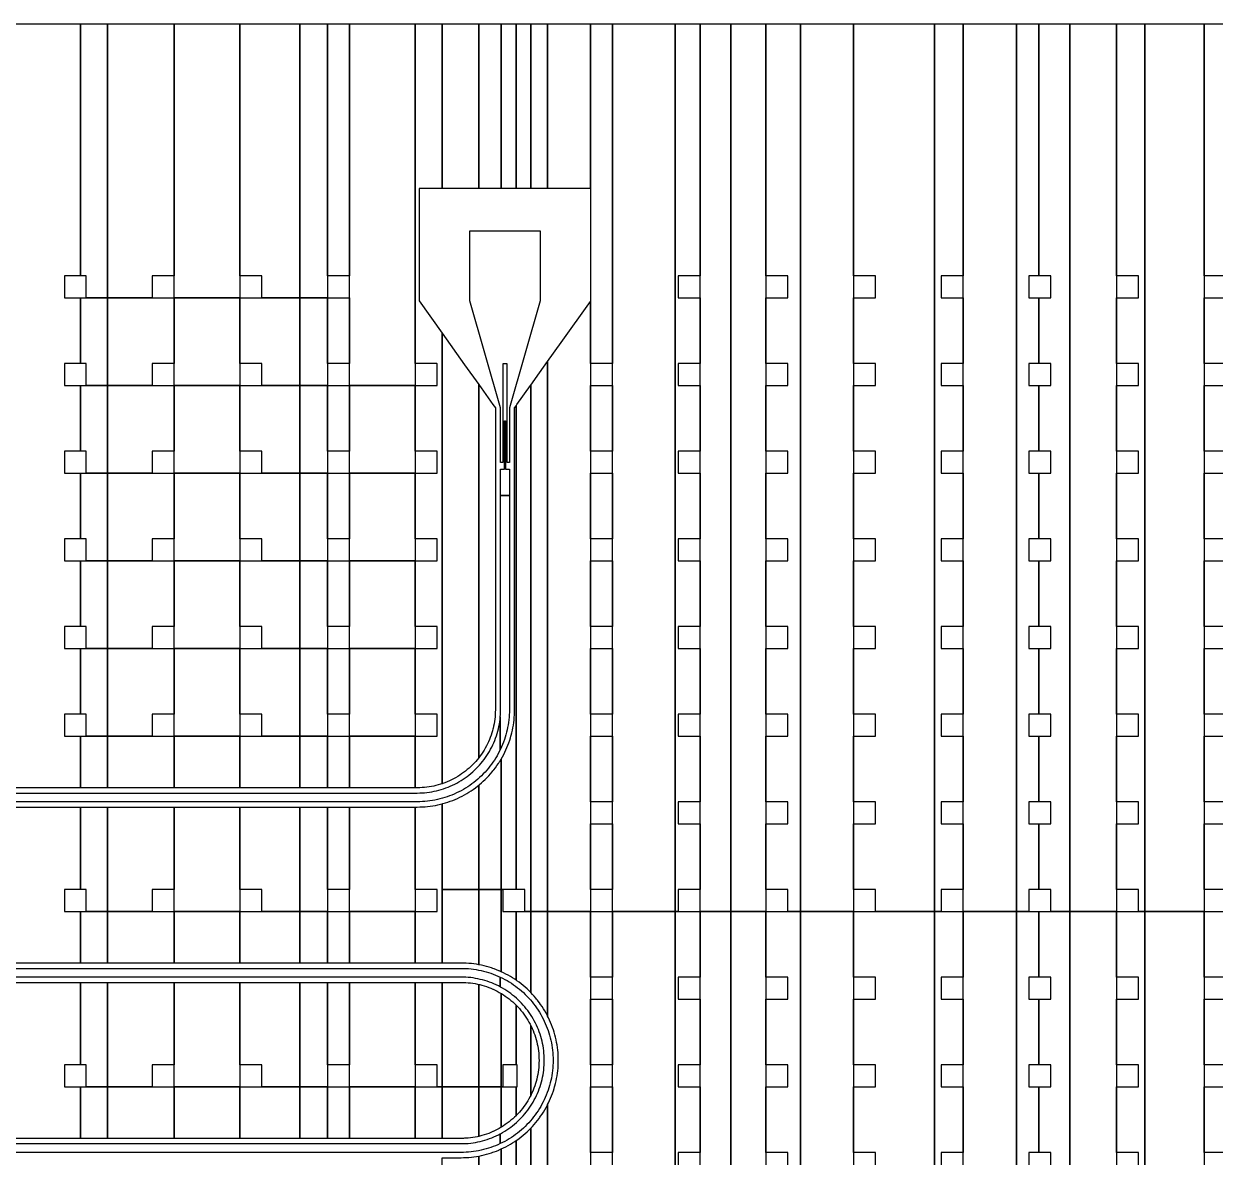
# Model space of a CAD drawing. Extents: x -4500 to 4500, y -3250 to 3250.
# Drawn here: x 441 to 1800, y 1957 to 3250 of the extents above; entities that cross this region are included whole.
import ezdxf

# ---------------------------------------------------------------- set-up
doc = ezdxf.new("R2010")
doc.units = 0
for name, color, linetype in [('L1D10', 1, 'CONTINUOUS'), ('L1D100', 4, 'CONTINUOUS'), ('L1D11', 2, 'CONTINUOUS')]:
    doc.layers.add(name, color=color, linetype=linetype)

# ---------------------------------------------------------------- blocks, each defined once
blk = doc.blocks.new('TOP_main_1_Cheese_100')
at = {"layer": 'L1D100'}
for points in [[(412.5, 3250), (506.006, 3250), (506.006, 2962.5), (487.5, 2962.5), (487.5, 2937.5), (506.006, 2937.5), (506.006, 2862.5), (487.5, 2862.5), (487.5, 2837.5), (506.006, 2837.5), (506.006, 2762.5), (487.5, 2762.5), (487.5, 2737.5), (506.006, 2737.5), (506.006, 2662.5), (487.5, 2662.5), (487.5, 2637.5), (506.006, 2637.5), (506.006, 2562.5), (487.5, 2562.5), (487.5, 2537.5), (506.006, 2537.5), (506.006, 2462.5), (487.5, 2462.5), (487.5, 2437.5), (506.006, 2437.5), (506.006, 2378.6), (412.5, 2378.6)], [(1812.5, 1962.5), (1787.5, 1962.5), (1787.5, 2037.5), (1812.5, 2037.5)], [(1812.5, 2062.5), (1787.5, 2062.5), (1787.5, 2137.5), (1812.5, 2137.5)], [(1812.5, 2162.5), (1787.5, 2162.5), (1787.5, 2237.5), (1812.5, 2237.5)], [(1812.5, 2262.5), (1787.5, 2262.5), (1787.5, 2337.5), (1812.5, 2337.5)], [(1812.5, 2362.5), (1787.5, 2362.5), (1787.5, 2437.5), (1812.5, 2437.5)], [(1812.5, 2462.5), (1787.5, 2462.5), (1787.5, 2537.5), (1812.5, 2537.5)], [(1812.5, 2562.5), (1787.5, 2562.5), (1787.5, 2637.5), (1812.5, 2637.5)], [(1812.5, 2662.5), (1787.5, 2662.5), (1787.5, 2737.5), (1812.5, 2737.5)], [(1812.5, 2762.5), (1787.5, 2762.5), (1787.5, 2837.5), (1812.5, 2837.5)], [(1812.5, 2862.5), (1787.5, 2862.5), (1787.5, 2937.5), (1812.5, 2937.5)], [(1812.5, 2962.5), (1787.5, 2962.5), (1787.5, 3250), (1862.664, 3250)], [(1038.659, 1837.5), (1038.659, 2017.09), (1039.646, 2019.053), (1040.903, 2021.728), (1042.088, 2024.434), (1043.2, 2027.172), (1044.24, 2029.938), (1045.205, 2032.731), (1046.096, 2035.548), (1046.656, 2037.5), (1046.911, 2038.388), (1047.65, 2041.249), (1048.313, 2044.129), (1048.9, 2047.025), (1049.408, 2049.936), (1049.839, 2052.859), (1050.193, 2055.792), (1050.468, 2058.735), (1050.664, 2061.683), (1050.782, 2064.635), (1050.821, 2067.59), (1050.821, 2067.61), (1050.782, 2070.565), (1050.664, 2073.517), (1050.468, 2076.465), (1050.193, 2079.408), (1049.839, 2082.341), (1049.408, 2085.264), (1048.9, 2088.175), (1048.313, 2091.071), (1047.65, 2093.951), (1046.911, 2096.812), (1046.096, 2099.652), (1045.205, 2102.469), (1044.24, 2105.262), (1043.2, 2108.028), (1042.088, 2110.766), (1040.903, 2113.472), (1039.646, 2116.147), (1038.659, 2118.11), (1038.659, 2237.5), (1087.5, 2237.5), (1087.5, 1837.5)]]:
    blk.add_lwpolyline(points, dxfattribs=at)
for points in [[(512.5, 2937.5), (512.5, 2962.5), (506.006, 2962.5), (506.006, 3250), (536.508, 3250), (536.508, 2937.5)], [(536.508, 2937.5), (536.508, 3250), (612.5, 3250), (612.5, 2962.5), (587.5, 2962.5), (587.5, 2937.5)], [(612.5, 2937.5), (612.5, 3250), (687.5, 3250), (687.5, 2937.5)], [(712.5, 2937.5), (712.5, 2962.5), (687.5, 2962.5), (687.5, 3250), (756, 3250), (756, 2937.5)], [(756, 2937.5), (756, 3250), (787.5, 3250), (787.5, 2937.5)], [(787.5, 2962.5), (787.5, 3250), (812.5, 3250), (812.5, 2962.5)], [(812.5, 2837.5), (812.5, 3250), (887.5, 3250), (887.5, 2837.5)], [(887.5, 2378.6), (887.5, 2437.5), (912.5, 2437.5), (912.5, 2462.5), (887.5, 2462.5), (887.5, 2537.5), (912.5, 2537.5), (912.5, 2562.5), (887.5, 2562.5), (887.5, 2637.5), (912.5, 2637.5), (912.5, 2662.5), (887.5, 2662.5), (887.5, 2737.5), (912.5, 2737.5), (912.5, 2762.5), (887.5, 2762.5), (887.5, 2837.5), (912.5, 2837.5), (912.5, 2862.194), (912.282, 2862.5), (887.5, 2862.5), (887.5, 3250), (918.247, 3250), (918.247, 3062), (892, 3062), (892, 2934), (918.247, 2897.193), (918.247, 2383.208), (916.485, 2382.629), (913.907, 2381.869), (911.307, 2381.186), (908.687, 2380.582), (906.051, 2380.058), (903.4, 2379.613), (900.737, 2379.249), (898.063, 2378.965), (895.383, 2378.762), (892.698, 2378.641), (890.01, 2378.6)], [(918.247, 3062), (918.247, 3250), (960.061, 3250), (960.061, 3062)], [(960.061, 3062), (960.061, 3250), (985.694, 3250), (985.694, 3062)], [(985.694, 3062), (985.694, 3250), (1002.572, 3250), (1002.572, 3062)], [(1002.572, 3062), (1002.572, 3250), (1019.351, 3250), (1019.351, 3062)], [(1019.351, 3062), (1019.351, 3250), (1038.659, 3250), (1038.659, 3062)], [(1038.659, 3062), (1038.659, 3250), (1087.5, 3250), (1087.5, 3062)], [(1087.5, 2862.5), (1087.5, 2933.299), (1088, 2934), (1088, 3062), (1087.5, 3062), (1087.5, 3250), (1112.5, 3250), (1112.5, 2862.5)], [(1112.5, 2237.5), (1112.5, 3250), (1183.994, 3250), (1183.994, 2237.5)], [(1183.994, 2237.5), (1183.994, 3250), (1212.5, 3250), (1212.5, 2962.5), (1187.5, 2962.5), (1187.5, 2937.5), (1212.5, 2937.5), (1212.5, 2862.5), (1187.5, 2862.5), (1187.5, 2837.5), (1212.5, 2837.5), (1212.5, 2762.5), (1187.5, 2762.5), (1187.5, 2737.5), (1212.5, 2737.5), (1212.5, 2662.5), (1187.5, 2662.5), (1187.5, 2637.5), (1212.5, 2637.5), (1212.5, 2562.5), (1187.5, 2562.5), (1187.5, 2537.5), (1212.5, 2537.5), (1212.5, 2462.5), (1187.5, 2462.5), (1187.5, 2437.5), (1212.5, 2437.5), (1212.5, 2362.5), (1187.5, 2362.5), (1187.5, 2337.5), (1212.5, 2337.5), (1212.5, 2262.5), (1187.5, 2262.5), (1187.5, 2237.5)], [(1212.5, 2237.5), (1212.5, 3250), (1247.698, 3250), (1247.698, 2237.5)], [(1247.698, 2237.5), (1247.698, 3250), (1287.5, 3250), (1287.5, 2237.5)], [(1312.5, 2237.5), (1312.5, 2262.5), (1287.5, 2262.5), (1287.5, 2337.5), (1312.5, 2337.5), (1312.5, 2362.5), (1287.5, 2362.5), (1287.5, 2437.5), (1312.5, 2437.5), (1312.5, 2462.5), (1287.5, 2462.5), (1287.5, 2537.5), (1312.5, 2537.5), (1312.5, 2562.5), (1287.5, 2562.5), (1287.5, 2637.5), (1312.5, 2637.5), (1312.5, 2662.5), (1287.5, 2662.5), (1287.5, 2737.5), (1312.5, 2737.5), (1312.5, 2762.5), (1287.5, 2762.5), (1287.5, 2837.5), (1312.5, 2837.5), (1312.5, 2862.5), (1287.5, 2862.5), (1287.5, 2937.5), (1312.5, 2937.5), (1312.5, 2962.5), (1287.5, 2962.5), (1287.5, 3250), (1327.226, 3250), (1327.226, 2237.5)], [(1327.226, 2237.5), (1327.226, 3250), (1387.5, 3250), (1387.5, 2237.5)], [(1412.5, 2237.5), (1412.5, 2262.5), (1387.5, 2262.5), (1387.5, 2337.5), (1412.5, 2337.5), (1412.5, 2362.5), (1387.5, 2362.5), (1387.5, 2437.5), (1412.5, 2437.5), (1412.5, 2462.5), (1387.5, 2462.5), (1387.5, 2537.5), (1412.5, 2537.5), (1412.5, 2562.5), (1387.5, 2562.5), (1387.5, 2637.5), (1412.5, 2637.5), (1412.5, 2662.5), (1387.5, 2662.5), (1387.5, 2737.5), (1412.5, 2737.5), (1412.5, 2762.5), (1387.5, 2762.5), (1387.5, 2837.5), (1412.5, 2837.5), (1412.5, 2862.5), (1387.5, 2862.5), (1387.5, 2937.5), (1412.5, 2937.5), (1412.5, 2962.5), (1387.5, 2962.5), (1387.5, 3250), (1479.869, 3250), (1479.869, 2237.5)], [(1479.869, 2237.5), (1479.869, 3250), (1512.5, 3250), (1512.5, 2962.5), (1487.5, 2962.5), (1487.5, 2937.5), (1512.5, 2937.5), (1512.5, 2862.5), (1487.5, 2862.5), (1487.5, 2837.5), (1512.5, 2837.5), (1512.5, 2762.5), (1487.5, 2762.5), (1487.5, 2737.5), (1512.5, 2737.5), (1512.5, 2662.5), (1487.5, 2662.5), (1487.5, 2637.5), (1512.5, 2637.5), (1512.5, 2562.5), (1487.5, 2562.5), (1487.5, 2537.5), (1512.5, 2537.5), (1512.5, 2462.5), (1487.5, 2462.5), (1487.5, 2437.5), (1512.5, 2437.5), (1512.5, 2362.5), (1487.5, 2362.5), (1487.5, 2337.5), (1512.5, 2337.5), (1512.5, 2262.5), (1487.5, 2262.5), (1487.5, 2237.5)], [(1512.5, 2237.5), (1512.5, 3250), (1573.313, 3250), (1573.313, 2237.5)], [(1573.313, 2237.5), (1573.313, 3250), (1598.952, 3250), (1598.952, 2962.5), (1587.5, 2962.5), (1587.5, 2937.5), (1598.952, 2937.5), (1598.952, 2862.5), (1587.5, 2862.5), (1587.5, 2837.5), (1598.952, 2837.5), (1598.952, 2762.5), (1587.5, 2762.5), (1587.5, 2737.5), (1598.952, 2737.5), (1598.952, 2662.5), (1587.5, 2662.5), (1587.5, 2637.5), (1598.952, 2637.5), (1598.952, 2562.5), (1587.5, 2562.5), (1587.5, 2537.5), (1598.952, 2537.5), (1598.952, 2462.5), (1587.5, 2462.5), (1587.5, 2437.5), (1598.952, 2437.5), (1598.952, 2362.5), (1587.5, 2362.5), (1587.5, 2337.5), (1598.952, 2337.5), (1598.952, 2262.5), (1587.5, 2262.5), (1587.5, 2237.5)], [(1612.5, 2237.5), (1612.5, 2262.5), (1598.952, 2262.5), (1598.952, 2337.5), (1612.5, 2337.5), (1612.5, 2362.5), (1598.952, 2362.5), (1598.952, 2437.5), (1612.5, 2437.5), (1612.5, 2462.5), (1598.952, 2462.5), (1598.952, 2537.5), (1612.5, 2537.5), (1612.5, 2562.5), (1598.952, 2562.5), (1598.952, 2637.5), (1612.5, 2637.5), (1612.5, 2662.5), (1598.952, 2662.5), (1598.952, 2737.5), (1612.5, 2737.5), (1612.5, 2762.5), (1598.952, 2762.5), (1598.952, 2837.5), (1612.5, 2837.5), (1612.5, 2862.5), (1598.952, 2862.5), (1598.952, 2937.5), (1612.5, 2937.5), (1612.5, 2962.5), (1598.952, 2962.5), (1598.952, 3250), (1634.263, 3250), (1634.263, 2237.5)], [(1634.263, 2237.5), (1634.263, 3250), (1687.5, 3250), (1687.5, 2237.5)], [(1712.5, 2237.5), (1712.5, 2262.5), (1687.5, 2262.5), (1687.5, 2337.5), (1712.5, 2337.5), (1712.5, 2362.5), (1687.5, 2362.5), (1687.5, 2437.5), (1712.5, 2437.5), (1712.5, 2462.5), (1687.5, 2462.5), (1687.5, 2537.5), (1712.5, 2537.5), (1712.5, 2562.5), (1687.5, 2562.5), (1687.5, 2637.5), (1712.5, 2637.5), (1712.5, 2662.5), (1687.5, 2662.5), (1687.5, 2737.5), (1712.5, 2737.5), (1712.5, 2762.5), (1687.5, 2762.5), (1687.5, 2837.5), (1712.5, 2837.5), (1712.5, 2862.5), (1687.5, 2862.5), (1687.5, 2937.5), (1712.5, 2937.5), (1712.5, 2962.5), (1687.5, 2962.5), (1687.5, 3250), (1719.741, 3250), (1719.741, 2237.5)], [(1719.741, 2237.5), (1719.741, 3250), (1787.5, 3250), (1787.5, 2237.5)], [(512.5, 2837.5), (512.5, 2862.5), (506.006, 2862.5), (506.006, 2937.5), (536.508, 2937.5), (536.508, 2837.5)], [(536.508, 2837.5), (536.508, 2937.5), (612.5, 2937.5), (612.5, 2862.5), (587.5, 2862.5), (587.5, 2837.5)], [(612.5, 2837.5), (612.5, 2937.5), (687.5, 2937.5), (687.5, 2837.5)], [(712.5, 2837.5), (712.5, 2862.5), (687.5, 2862.5), (687.5, 2937.5), (756, 2937.5), (756, 2837.5)], [(756, 2837.5), (756, 2937.5), (787.5, 2937.5), (787.5, 2837.5)], [(787.5, 2862.5), (787.5, 2937.5), (812.5, 2937.5), (812.5, 2862.5)], [(1038.659, 2237.5), (1038.659, 2864.809), (1054.24, 2886.658), (1087.5, 2933.299), (1087.5, 2237.5)], [(918.247, 2383.208), (918.247, 2897.193), (943.919, 2861.195), (960.061, 2838.557), (960.061, 2412.708), (958.372, 2410.617), (956.62, 2408.579), (954.807, 2406.594), (952.935, 2404.665), (951.006, 2402.793), (949.021, 2400.98), (946.983, 2399.228), (944.892, 2397.539), (943.919, 2396.8), (942.751, 2395.913), (940.562, 2394.353), (938.327, 2392.859), (936.048, 2391.434), (933.727, 2390.078), (931.366, 2388.793), (928.967, 2387.58), (926.533, 2386.44), (924.065, 2385.374), (921.566, 2384.383), (919.039, 2383.468)], [(1019.351, 2237.5), (1019.351, 2837.734), (1029.351, 2851.757), (1038.659, 2864.809), (1038.659, 2237.5)], [(512.5, 2737.5), (512.5, 2762.5), (506.006, 2762.5), (506.006, 2837.5), (536.508, 2837.5), (536.508, 2737.5)], [(536.508, 2737.5), (536.508, 2837.5), (612.5, 2837.5), (612.5, 2762.5), (587.5, 2762.5), (587.5, 2737.5)], [(612.5, 2737.5), (612.5, 2837.5), (687.5, 2837.5), (687.5, 2737.5)], [(712.5, 2737.5), (712.5, 2762.5), (687.5, 2762.5), (687.5, 2837.5), (756, 2837.5), (756, 2737.5)], [(756, 2737.5), (756, 2837.5), (787.5, 2837.5), (787.5, 2737.5)], [(787.5, 2762.5), (787.5, 2837.5), (812.5, 2837.5), (812.5, 2762.5)], [(812.5, 2737.5), (812.5, 2837.5), (887.5, 2837.5), (887.5, 2737.5)], [(960.061, 2412.708), (960.061, 2838.557), (976.306, 2815.777), (979, 2812), (979, 2467.59), (978.959, 2464.902), (978.838, 2462.217), (978.635, 2459.537), (978.351, 2456.863), (977.987, 2454.2), (977.542, 2451.549), (977.018, 2448.913), (976.414, 2446.293), (976.306, 2445.882), (975.731, 2443.693), (974.971, 2441.115), (974.132, 2438.561), (973.217, 2436.034), (972.226, 2433.535), (971.16, 2431.067), (970.02, 2428.633), (968.807, 2426.234), (967.522, 2423.873), (966.166, 2421.552), (964.741, 2419.273), (963.247, 2417.038), (961.687, 2414.849)], [(1012.5, 2237.5), (1012.5, 2262.5), (1002.572, 2262.5), (1002.572, 2814.205), (1003.627, 2815.684), (1019.184, 2837.5), (1019.351, 2837.734), (1019.351, 2237.5)], [(1087.5, 2762.5), (1087.5, 2837.5), (1112.5, 2837.5), (1112.5, 2762.5)], [(985.694, 2262.5), (985.694, 2411.349), (987.1, 2413.81), (988.497, 2416.413), (989.825, 2419.053), (991.081, 2421.728), (992.266, 2424.434), (993.379, 2427.172), (994.418, 2429.938), (995.384, 2432.731), (996.274, 2435.548), (996.835, 2437.5), (997.09, 2438.388), (997.829, 2441.249), (998.492, 2444.129), (999.078, 2447.025), (999.587, 2449.936), (1000.018, 2452.859), (1000.371, 2455.792), (1000.646, 2458.735), (1000.843, 2461.683), (1000.961, 2464.635), (1001, 2467.59), (1001, 2812), (1002.572, 2814.205), (1002.572, 2262.5)], [(512.5, 2637.5), (512.5, 2662.5), (506.006, 2662.5), (506.006, 2737.5), (536.508, 2737.5), (536.508, 2637.5)], [(536.508, 2637.5), (536.508, 2737.5), (612.5, 2737.5), (612.5, 2662.5), (587.5, 2662.5), (587.5, 2637.5)], [(612.5, 2637.5), (612.5, 2737.5), (687.5, 2737.5), (687.5, 2637.5)], [(712.5, 2637.5), (712.5, 2662.5), (687.5, 2662.5), (687.5, 2737.5), (756, 2737.5), (756, 2637.5)], [(756, 2637.5), (756, 2737.5), (787.5, 2737.5), (787.5, 2637.5)], [(787.5, 2662.5), (787.5, 2737.5), (812.5, 2737.5), (812.5, 2662.5)], [(812.5, 2637.5), (812.5, 2737.5), (887.5, 2737.5), (887.5, 2637.5)], [(1087.5, 2662.5), (1087.5, 2737.5), (1112.5, 2737.5), (1112.5, 2662.5)], [(512.5, 2537.5), (512.5, 2562.5), (506.006, 2562.5), (506.006, 2637.5), (536.508, 2637.5), (536.508, 2537.5)], [(536.508, 2537.5), (536.508, 2637.5), (612.5, 2637.5), (612.5, 2562.5), (587.5, 2562.5), (587.5, 2537.5)], [(612.5, 2537.5), (612.5, 2637.5), (687.5, 2637.5), (687.5, 2537.5)], [(712.5, 2537.5), (712.5, 2562.5), (687.5, 2562.5), (687.5, 2637.5), (756, 2637.5), (756, 2537.5)], [(756, 2537.5), (756, 2637.5), (787.5, 2637.5), (787.5, 2537.5)], [(787.5, 2562.5), (787.5, 2637.5), (812.5, 2637.5), (812.5, 2562.5)], [(812.5, 2537.5), (812.5, 2637.5), (887.5, 2637.5), (887.5, 2537.5)], [(1087.5, 2562.5), (1087.5, 2637.5), (1112.5, 2637.5), (1112.5, 2562.5)], [(512.5, 2437.5), (512.5, 2462.5), (506.006, 2462.5), (506.006, 2537.5), (536.508, 2537.5), (536.508, 2437.5)], [(536.508, 2437.5), (536.508, 2537.5), (612.5, 2537.5), (612.5, 2462.5), (587.5, 2462.5), (587.5, 2437.5)], [(612.5, 2437.5), (612.5, 2537.5), (687.5, 2537.5), (687.5, 2437.5)], [(712.5, 2437.5), (712.5, 2462.5), (687.5, 2462.5), (687.5, 2537.5), (756, 2537.5), (756, 2437.5)], [(756, 2437.5), (756, 2537.5), (787.5, 2537.5), (787.5, 2437.5)], [(787.5, 2462.5), (787.5, 2537.5), (812.5, 2537.5), (812.5, 2462.5)], [(812.5, 2437.5), (812.5, 2537.5), (887.5, 2537.5), (887.5, 2437.5)], [(1087.5, 2462.5), (1087.5, 2537.5), (1112.5, 2537.5), (1112.5, 2462.5)], [(506.006, 2378.6), (506.006, 2437.5), (536.508, 2437.5), (536.508, 2378.6)], [(536.508, 2378.6), (536.508, 2437.5), (612.5, 2437.5), (612.5, 2378.6)], [(612.5, 2378.6), (612.5, 2437.5), (687.5, 2437.5), (687.5, 2378.6)], [(687.5, 2378.6), (687.5, 2437.5), (756, 2437.5), (756, 2378.6)], [(756, 2378.6), (756, 2437.5), (787.5, 2437.5), (787.5, 2378.6)], [(787.5, 2378.6), (787.5, 2437.5), (812.5, 2437.5), (812.5, 2378.6)], [(812.5, 2378.6), (812.5, 2437.5), (887.5, 2437.5), (887.5, 2378.6)], [(1087.5, 2362.5), (1087.5, 2437.5), (1112.5, 2437.5), (1112.5, 2362.5)], [(960.061, 2262.5), (960.061, 2381.511), (960.849, 2382.146), (963.098, 2384.062), (965.296, 2386.037), (967.44, 2388.07), (969.53, 2390.16), (971.563, 2392.304), (973.538, 2394.502), (975.454, 2396.751), (976.306, 2397.808), (977.309, 2399.051), (979.103, 2401.399), (980.833, 2403.794), (982.5, 2406.235), (983.548, 2407.862), (984.1, 2408.719), (985.634, 2411.244), (985.694, 2411.349), (985.694, 2262.5)], [(918.247, 2262.5), (918.247, 2360.261), (919.212, 2360.51), (922.052, 2361.326), (924.869, 2362.216), (927.662, 2363.182), (930.428, 2364.221), (933.166, 2365.334), (935.872, 2366.519), (938.547, 2367.775), (941.187, 2369.103), (943.79, 2370.5), (943.919, 2370.573), (946.356, 2371.966), (948.881, 2373.5), (951.365, 2375.1), (953.806, 2376.767), (956.201, 2378.497), (958.549, 2380.291), (960.061, 2381.511), (960.061, 2262.5)], [(412.5, 2178.6), (412.5, 2356.6), (506.006, 2356.6), (506.006, 2262.5), (487.5, 2262.5), (487.5, 2237.5), (506.006, 2237.5), (506.006, 2178.6)], [(512.5, 2237.5), (512.5, 2262.5), (506.006, 2262.5), (506.006, 2356.6), (536.508, 2356.6), (536.508, 2237.5)], [(536.508, 2237.5), (536.508, 2356.6), (612.5, 2356.6), (612.5, 2262.5), (587.5, 2262.5), (587.5, 2237.5)], [(612.5, 2237.5), (612.5, 2356.6), (687.5, 2356.6), (687.5, 2237.5)], [(712.5, 2237.5), (712.5, 2262.5), (687.5, 2262.5), (687.5, 2356.6), (756, 2356.6), (756, 2237.5)], [(756, 2237.5), (756, 2356.6), (787.5, 2356.6), (787.5, 2237.5)], [(787.5, 2262.5), (787.5, 2356.6), (812.5, 2356.6), (812.5, 2262.5)], [(812.5, 2237.5), (812.5, 2356.6), (887.5, 2356.6), (887.5, 2237.5)], [(887.5, 2178.6), (887.5, 2237.5), (912.5, 2237.5), (912.5, 2262.5), (887.5, 2262.5), (887.5, 2356.6), (890.01, 2356.6), (892.965, 2356.639), (895.917, 2356.757), (898.865, 2356.954), (901.808, 2357.229), (904.741, 2357.582), (907.664, 2358.013), (910.575, 2358.522), (913.471, 2359.108), (916.351, 2359.771), (918.247, 2360.261), (918.247, 2178.6)], [(1087.5, 2262.5), (1087.5, 2337.5), (1112.5, 2337.5), (1112.5, 2262.5)], [(960.061, 2176.737), (957.486, 2177.187), (954.563, 2177.618), (951.629, 2177.971), (948.687, 2178.246), (945.739, 2178.443), (943.919, 2178.515), (942.786, 2178.561), (939.831, 2178.6), (918.247, 2178.6), (918.247, 2262.5), (960.061, 2262.5)], [(985.694, 2168.681), (983.548, 2169.621), (982.987, 2169.866), (980.25, 2170.979), (977.484, 2172.018), (976.306, 2172.425), (974.691, 2172.984), (971.873, 2173.874), (969.033, 2174.69), (966.172, 2175.429), (963.293, 2176.092), (960.397, 2176.678), (960.061, 2176.737), (960.061, 2262.5), (985.694, 2262.5)], [(1002.572, 2159.153), (1001.187, 2160.1), (998.703, 2161.7), (996.177, 2163.234), (993.612, 2164.7), (991.008, 2166.097), (988.368, 2167.425), (985.694, 2168.681), (985.694, 2262.5), (987.5, 2262.5), (987.5, 2237.5), (1002.572, 2237.5)], [(506.006, 2178.6), (506.006, 2237.5), (536.508, 2237.5), (536.508, 2178.6)], [(536.508, 2178.6), (536.508, 2237.5), (612.5, 2237.5), (612.5, 2178.6)], [(612.5, 2178.6), (612.5, 2237.5), (687.5, 2237.5), (687.5, 2178.6)], [(687.5, 2178.6), (687.5, 2237.5), (756, 2237.5), (756, 2178.6)], [(756, 2178.6), (756, 2237.5), (787.5, 2237.5), (787.5, 2178.6)], [(787.5, 2178.6), (787.5, 2237.5), (812.5, 2237.5), (812.5, 2178.6)], [(812.5, 2178.6), (812.5, 2237.5), (887.5, 2237.5), (887.5, 2178.6)], [(1019.351, 2145.04), (1017.262, 2147.13), (1015.117, 2149.163), (1012.92, 2151.138), (1010.67, 2153.054), (1008.37, 2154.909), (1006.022, 2156.703), (1003.627, 2158.433), (1002.572, 2159.153), (1002.572, 2237.5), (1019.351, 2237.5)], [(1038.659, 2118.11), (1038.319, 2118.787), (1036.921, 2121.39), (1035.455, 2123.956), (1033.921, 2126.481), (1032.321, 2128.965), (1030.655, 2131.406), (1029.351, 2133.21), (1028.924, 2133.801), (1027.131, 2136.149), (1026.041, 2137.5), (1025.275, 2138.449), (1023.359, 2140.698), (1021.384, 2142.896), (1019.351, 2145.04), (1019.351, 2237.5), (1038.659, 2237.5)], [(1087.5, 2162.5), (1087.5, 2237.5), (1112.5, 2237.5), (1112.5, 2162.5)], [(1112.5, 1837.5), (1112.5, 2237.5), (1183.994, 2237.5), (1183.994, 1837.5)], [(1183.994, 1837.5), (1183.994, 2237.5), (1212.5, 2237.5), (1212.5, 2162.5), (1187.5, 2162.5), (1187.5, 2137.5), (1212.5, 2137.5), (1212.5, 2062.5), (1187.5, 2062.5), (1187.5, 2037.5), (1212.5, 2037.5), (1212.5, 1962.5), (1187.5, 1962.5), (1187.5, 1937.5), (1212.5, 1937.5), (1212.5, 1862.5), (1187.5, 1862.5), (1187.5, 1837.5)], [(1212.5, 1837.5), (1212.5, 2237.5), (1247.698, 2237.5), (1247.698, 1837.5)], [(1247.698, 1837.5), (1247.698, 2237.5), (1287.5, 2237.5), (1287.5, 1837.5)], [(1312.5, 1837.5), (1312.5, 1862.5), (1287.5, 1862.5), (1287.5, 1937.5), (1312.5, 1937.5), (1312.5, 1962.5), (1287.5, 1962.5), (1287.5, 2037.5), (1312.5, 2037.5), (1312.5, 2062.5), (1287.5, 2062.5), (1287.5, 2137.5), (1312.5, 2137.5), (1312.5, 2162.5), (1287.5, 2162.5), (1287.5, 2237.5), (1327.226, 2237.5), (1327.226, 1837.5)], [(1327.226, 1837.5), (1327.226, 2237.5), (1387.5, 2237.5), (1387.5, 1837.5)], [(1412.5, 1837.5), (1412.5, 1862.5), (1387.5, 1862.5), (1387.5, 1937.5), (1412.5, 1937.5), (1412.5, 1962.5), (1387.5, 1962.5), (1387.5, 2037.5), (1412.5, 2037.5), (1412.5, 2062.5), (1387.5, 2062.5), (1387.5, 2137.5), (1412.5, 2137.5), (1412.5, 2162.5), (1387.5, 2162.5), (1387.5, 2237.5), (1479.869, 2237.5), (1479.869, 1837.5)], [(1479.869, 1837.5), (1479.869, 2237.5), (1512.5, 2237.5), (1512.5, 2162.5), (1487.5, 2162.5), (1487.5, 2137.5), (1512.5, 2137.5), (1512.5, 2062.5), (1487.5, 2062.5), (1487.5, 2037.5), (1512.5, 2037.5), (1512.5, 1962.5), (1487.5, 1962.5), (1487.5, 1937.5), (1512.5, 1937.5), (1512.5, 1862.5), (1487.5, 1862.5), (1487.5, 1837.5)], [(1512.5, 1837.5), (1512.5, 2237.5), (1573.313, 2237.5), (1573.313, 1837.5)], [(1573.313, 1837.5), (1573.313, 2237.5), (1598.952, 2237.5), (1598.952, 2162.5), (1587.5, 2162.5), (1587.5, 2137.5), (1598.952, 2137.5), (1598.952, 2062.5), (1587.5, 2062.5), (1587.5, 2037.5), (1598.952, 2037.5), (1598.952, 1962.5), (1587.5, 1962.5), (1587.5, 1937.5), (1598.952, 1937.5), (1598.952, 1862.5), (1587.5, 1862.5), (1587.5, 1837.5)], [(1612.5, 1837.5), (1612.5, 1862.5), (1598.952, 1862.5), (1598.952, 1937.5), (1612.5, 1937.5), (1612.5, 1962.5), (1598.952, 1962.5), (1598.952, 2037.5), (1612.5, 2037.5), (1612.5, 2062.5), (1598.952, 2062.5), (1598.952, 2137.5), (1612.5, 2137.5), (1612.5, 2162.5), (1598.952, 2162.5), (1598.952, 2237.5), (1634.263, 2237.5), (1634.263, 1837.5)], [(1634.263, 1837.5), (1634.263, 2237.5), (1687.5, 2237.5), (1687.5, 1837.5)], [(1712.5, 1837.5), (1712.5, 1862.5), (1687.5, 1862.5), (1687.5, 1937.5), (1712.5, 1937.5), (1712.5, 1962.5), (1687.5, 1962.5), (1687.5, 2037.5), (1712.5, 2037.5), (1712.5, 2062.5), (1687.5, 2062.5), (1687.5, 2137.5), (1712.5, 2137.5), (1712.5, 2162.5), (1687.5, 2162.5), (1687.5, 2237.5), (1719.741, 2237.5), (1719.741, 1837.5)], [(1719.741, 1837.5), (1719.741, 2237.5), (1787.5, 2237.5), (1787.5, 1837.5)], [(412.5, 1978.6), (412.5, 2156.6), (506.006, 2156.6), (506.006, 2062.5), (487.5, 2062.5), (487.5, 2037.5), (506.006, 2037.5), (506.006, 1978.6)], [(512.5, 2037.5), (512.5, 2062.5), (506.006, 2062.5), (506.006, 2156.6), (536.508, 2156.6), (536.508, 2037.5)], [(536.508, 2037.5), (536.508, 2156.6), (612.5, 2156.6), (612.5, 2062.5), (587.5, 2062.5), (587.5, 2037.5)], [(612.5, 2037.5), (612.5, 2156.6), (687.5, 2156.6), (687.5, 2037.5)], [(712.5, 2037.5), (712.5, 2062.5), (687.5, 2062.5), (687.5, 2156.6), (756, 2156.6), (756, 2037.5)], [(756, 2037.5), (756, 2156.6), (787.5, 2156.6), (787.5, 2037.5)], [(787.5, 2062.5), (787.5, 2156.6), (812.5, 2156.6), (812.5, 2062.5)], [(812.5, 2037.5), (812.5, 2156.6), (887.5, 2156.6), (887.5, 2037.5)], [(912.5, 2037.5), (912.5, 2062.5), (887.5, 2062.5), (887.5, 2156.6), (918.247, 2156.6), (918.247, 2037.5)], [(918.247, 2037.5), (918.247, 2156.6), (939.831, 2156.6), (942.519, 2156.559), (943.919, 2156.496), (945.205, 2156.438), (947.885, 2156.235), (950.558, 2155.951), (953.221, 2155.587), (955.872, 2155.142), (958.509, 2154.618), (960.061, 2154.26), (960.061, 2037.5)], [(960.061, 2037.5), (960.061, 2154.26), (961.128, 2154.014), (963.728, 2153.331), (966.306, 2152.571), (968.86, 2151.732), (971.388, 2150.817), (973.886, 2149.826), (976.306, 2148.781), (976.354, 2148.76), (978.788, 2147.62), (981.187, 2146.407), (983.548, 2145.122), (985.694, 2143.868), (985.694, 2037.5)], [(985.694, 2037.5), (985.694, 2143.868), (985.869, 2143.766), (988.148, 2142.341), (990.384, 2140.847), (992.572, 2139.287), (994.713, 2137.661), (996.804, 2135.972), (998.843, 2134.22), (1000.828, 2132.407), (1002.572, 2130.714), (1002.572, 2062.5), (987.5, 2062.5), (987.5, 2037.5)], [(1087.5, 2062.5), (1087.5, 2137.5), (1112.5, 2137.5), (1112.5, 2062.5)], [(1002.572, 2004.486), (1002.572, 2037.5), (1003.821, 2037.5), (1003.821, 2062.5), (1002.572, 2062.5), (1002.572, 2130.714), (1002.757, 2130.535), (1003.627, 2129.639), (1004.629, 2128.606), (1006.441, 2126.621), (1008.193, 2124.583), (1009.883, 2122.492), (1011.509, 2120.351), (1013.069, 2118.162), (1014.562, 2115.927), (1015.987, 2113.648), (1017.343, 2111.327), (1018.628, 2108.966), (1019.351, 2107.536), (1019.351, 2027.664), (1018.628, 2026.234), (1017.343, 2023.873), (1015.987, 2021.552), (1014.562, 2019.273), (1013.069, 2017.038), (1011.509, 2014.849), (1009.883, 2012.708), (1008.193, 2010.617), (1006.441, 2008.579), (1004.629, 2006.594), (1003.627, 2005.561), (1002.757, 2004.665)], [(1019.351, 2027.664), (1019.351, 2107.536), (1019.841, 2106.567), (1020.981, 2104.133), (1022.047, 2101.665), (1023.039, 2099.166), (1023.954, 2096.639), (1024.792, 2094.085), (1025.553, 2091.507), (1026.236, 2088.907), (1026.839, 2086.287), (1027.364, 2083.651), (1027.808, 2081), (1028.173, 2078.337), (1028.456, 2075.663), (1028.659, 2072.983), (1028.781, 2070.298), (1028.821, 2067.61), (1028.821, 2067.59), (1028.781, 2064.902), (1028.659, 2062.217), (1028.456, 2059.537), (1028.173, 2056.863), (1027.808, 2054.2), (1027.364, 2051.549), (1026.839, 2048.913), (1026.236, 2046.293), (1025.553, 2043.693), (1024.792, 2041.115), (1023.954, 2038.561), (1023.039, 2036.034), (1022.047, 2033.535), (1020.981, 2031.067), (1019.841, 2028.633)], [(506.006, 1978.6), (506.006, 2037.5), (536.508, 2037.5), (536.508, 1978.6)], [(536.508, 1978.6), (536.508, 2037.5), (612.5, 2037.5), (612.5, 1978.6)], [(612.5, 1978.6), (612.5, 2037.5), (687.5, 2037.5), (687.5, 1978.6)], [(687.5, 1978.6), (687.5, 2037.5), (756, 2037.5), (756, 1978.6)], [(756, 1978.6), (756, 2037.5), (787.5, 2037.5), (787.5, 1978.6)], [(787.5, 1978.6), (787.5, 2037.5), (812.5, 2037.5), (812.5, 1978.6)], [(812.5, 1978.6), (812.5, 2037.5), (887.5, 2037.5), (887.5, 1978.6)], [(887.5, 1978.6), (887.5, 2037.5), (918.247, 2037.5), (918.247, 1978.6)], [(918.247, 1978.6), (918.247, 2037.5), (960.061, 2037.5), (960.061, 1980.94), (958.509, 1980.582), (955.872, 1980.058), (953.221, 1979.613), (950.558, 1979.249), (947.885, 1978.965), (945.205, 1978.762), (943.919, 1978.704), (942.519, 1978.641), (939.831, 1978.6)], [(960.061, 1980.94), (960.061, 2037.5), (985.694, 2037.5), (985.694, 1991.332), (983.548, 1990.078), (981.187, 1988.793), (978.788, 1987.58), (976.354, 1986.44), (976.306, 1986.419), (973.886, 1985.374), (971.388, 1984.383), (968.86, 1983.468), (966.306, 1982.629), (963.728, 1981.869), (961.128, 1981.186)], [(985.694, 1991.332), (985.694, 2037.5), (1002.572, 2037.5), (1002.572, 2004.486), (1000.828, 2002.793), (998.843, 2000.98), (996.804, 1999.228), (994.713, 1997.539), (992.572, 1995.913), (990.384, 1994.353), (988.148, 1992.859), (985.869, 1991.434)], [(1087.5, 1962.5), (1087.5, 2037.5), (1112.5, 2037.5), (1112.5, 1962.5)], [(1019.351, 1837.5), (1019.351, 1990.16), (1021.384, 1992.304), (1023.359, 1994.502), (1025.275, 1996.751), (1027.131, 1999.051), (1028.924, 2001.399), (1029.351, 2001.99), (1030.655, 2003.794), (1032.321, 2006.235), (1033.921, 2008.719), (1035.455, 2011.244), (1036.921, 2013.81), (1038.319, 2016.413), (1038.659, 2017.09), (1038.659, 1837.5)], [(1012.5, 1837.5), (1012.5, 1862.5), (1002.572, 1862.5), (1002.572, 1976.047), (1003.627, 1976.767), (1006.022, 1978.497), (1008.37, 1980.291), (1010.67, 1982.146), (1012.92, 1984.062), (1015.117, 1986.037), (1017.262, 1988.07), (1019.351, 1990.16), (1019.351, 1837.5)], [(985.694, 1762.5), (985.694, 1966.519), (988.368, 1967.775), (991.008, 1969.103), (993.612, 1970.5), (996.177, 1971.966), (998.703, 1973.5), (1001.187, 1975.1), (1002.572, 1976.047), (1002.572, 1862.5), (987.5, 1862.5), (987.5, 1837.5), (1002.572, 1837.5), (1002.572, 1762.5)], [(918.247, 1762.5), (918.247, 1956.6), (939.831, 1956.6), (942.786, 1956.639), (943.919, 1956.685), (945.739, 1956.757), (948.687, 1956.954), (951.629, 1957.229), (954.563, 1957.582), (957.486, 1958.013), (960.061, 1958.463), (960.061, 1762.5)], [(960.061, 1762.5), (960.061, 1958.463), (960.397, 1958.522), (963.293, 1959.108), (966.172, 1959.771), (969.033, 1960.51), (971.873, 1961.326), (974.691, 1962.216), (976.306, 1962.775), (977.484, 1963.182), (980.25, 1964.221), (982.987, 1965.334), (983.548, 1965.579), (985.694, 1966.519), (985.694, 1762.5)]]:
    blk.add_lwpolyline(points, close=True, dxfattribs=at)
blk = doc.blocks.new('TOP_main_1')
at = {"layer": 'L1D10'}
for points in [[(985, 2749.5), (985, 2812), (950, 2934), (950, 3014), (1030, 3014), (1030, 2934), (995, 2812), (995, 2812), (995, 2749.5), (992.5, 2749.5), (992.5, 2862), (987.5, 2862), (987.5, 2749.5)], [(985, 2712), (985, 2742), (989.5, 2742), (989.5, 2797), (989.5, 2797), (990.5, 2797), (990.5, 2742), (995, 2742), (995, 2712)]]:
    blk.add_lwpolyline(points, close=True, dxfattribs=at)
at = {"layer": 'L1D11'}
for points in [[(984.639, 2422.129), (984.639, 2459.313), (984.839, 2462.067), (984.96, 2464.827), (985, 2467.59), (985, 2712), (995, 2712), (995, 2467.59), (994.96, 2464.697), (994.841, 2461.806), (994.641, 2458.92), (994.363, 2456.04), (994.005, 2453.169), (993.568, 2450.309), (993.053, 2447.462), (992.459, 2444.631), (991.787, 2441.816), (991.039, 2439.022), (990.213, 2436.249), (989.311, 2433.5), (988.334, 2430.777), (987.283, 2428.081), (986.157, 2425.416), (984.958, 2422.783)], [(984.639, 1972.642), (984.639, 1983.836), (984.914, 1983.98), (987.326, 1985.326), (989.699, 1986.742), (992.029, 1988.227), (994.315, 1989.779), (996.556, 1991.396), (998.748, 1993.078), (1000.89, 1994.823), (1002.98, 1996.63), (1005.018, 1998.497), (1007, 2000.422), (1008.925, 2002.404), (1010.791, 2004.441), (1012.598, 2006.532), (1014.343, 2008.674), (1016.025, 2010.866), (1017.643, 2013.106), (1019.194, 2015.392), (1020.679, 2017.722), (1022.095, 2020.095), (1023.442, 2022.508), (1024.718, 2024.959), (1025.922, 2027.445), (1027.053, 2029.966), (1028.11, 2032.519), (1029.093, 2035.102), (1030, 2037.711), (1030.831, 2040.347), (1031.585, 2043.005), (1032.261, 2045.684), (1032.859, 2048.381), (1033.378, 2051.095), (1033.818, 2053.823), (1034.179, 2056.562), (1034.46, 2059.311), (1034.661, 2062.067), (1034.781, 2064.827), (1034.821, 2067.59), (1034.821, 2067.61), (1034.781, 2070.373), (1034.661, 2073.133), (1034.46, 2075.889), (1034.179, 2078.638), (1033.818, 2081.377), (1033.378, 2084.105), (1032.859, 2086.819), (1032.261, 2089.516), (1031.585, 2092.195), (1030.831, 2094.853), (1030, 2097.489), (1029.093, 2100.098), (1028.11, 2102.681), (1027.053, 2105.234), (1025.922, 2107.755), (1024.718, 2110.241), (1023.442, 2112.692), (1022.095, 2115.105), (1020.679, 2117.478), (1019.194, 2119.808), (1017.643, 2122.094), (1016.025, 2124.334), (1014.343, 2126.526), (1012.598, 2128.668), (1010.791, 2130.759), (1008.925, 2132.796), (1007, 2134.778), (1005.018, 2136.703), (1002.98, 2138.57), (1000.89, 2140.377), (998.748, 2142.122), (996.556, 2143.804), (994.315, 2145.421), (992.029, 2146.973), (989.699, 2148.458), (987.326, 2149.874), (984.914, 2151.22), (984.639, 2151.364), (984.639, 2162.558), (987.238, 2161.288), (989.801, 2159.946), (992.326, 2158.534), (994.812, 2157.053), (997.256, 2155.504), (999.656, 2153.888), (1002.01, 2152.207), (1004.318, 2150.462), (1006.576, 2148.654), (1008.784, 2146.784), (1010.939, 2144.854), (1013.041, 2142.865), (1015.086, 2140.819), (1017.075, 2138.718), (1019.005, 2136.562), (1020.875, 2134.355), (1022.683, 2132.096), (1024.429, 2129.789), (1026.11, 2127.434), (1027.726, 2125.034), (1029.274, 2122.59), (1030.755, 2120.105), (1032.167, 2117.58), (1033.509, 2115.016), (1034.78, 2112.417), (1035.978, 2109.784), (1037.104, 2107.119), (1038.156, 2104.423), (1039.133, 2101.7), (1040.034, 2098.951), (1040.86, 2096.178), (1041.609, 2093.384), (1042.28, 2090.569), (1042.874, 2087.738), (1043.39, 2084.891), (1043.826, 2082.031), (1044.184, 2079.16), (1044.463, 2076.28), (1044.662, 2073.394), (1044.782, 2070.503), (1044.821, 2067.61), (1044.821, 2067.59), (1044.782, 2064.697), (1044.662, 2061.806), (1044.463, 2058.92), (1044.184, 2056.04), (1043.826, 2053.169), (1043.39, 2050.309), (1042.874, 2047.462), (1042.28, 2044.631), (1041.609, 2041.816), (1040.86, 2039.022), (1040.034, 2036.249), (1039.133, 2033.5), (1038.156, 2030.777), (1037.104, 2028.081), (1035.978, 2025.416), (1034.78, 2022.783), (1033.509, 2020.184), (1032.167, 2017.62), (1030.755, 2015.095), (1029.274, 2012.61), (1027.726, 2010.166), (1026.11, 2007.766), (1024.429, 2005.411), (1022.683, 2003.104), (1020.875, 2000.845), (1019.005, 1998.638), (1017.075, 1996.482), (1015.086, 1994.381), (1013.041, 1992.335), (1010.939, 1990.346), (1008.784, 1988.416), (1006.576, 1986.546), (1004.318, 1984.738), (1002.01, 1982.993), (999.656, 1981.312), (997.256, 1979.696), (994.812, 1978.147), (992.326, 1976.666), (989.801, 1975.254), (987.238, 1973.912)]]:
    blk.add_lwpolyline(points, close=True, dxfattribs=at)
for points in [[(189.839, 2372.6), (890.01, 2372.6), (892.773, 2372.64), (895.533, 2372.761), (898.289, 2372.961), (901.038, 2373.242), (903.777, 2373.603), (906.505, 2374.043), (909.219, 2374.562), (911.916, 2375.16), (914.595, 2375.837), (917.253, 2376.591), (919.889, 2377.421), (922.498, 2378.329), (925.081, 2379.311), (927.634, 2380.369), (930.155, 2381.5), (932.641, 2382.704), (935.092, 2383.98), (937.505, 2385.326), (939.878, 2386.742), (942.208, 2388.227), (944.494, 2389.779), (946.734, 2391.396), (948.926, 2393.078), (951.068, 2394.823), (953.159, 2396.63), (955.196, 2398.497), (957.178, 2400.422), (959.103, 2402.404), (960.97, 2404.441), (962.777, 2406.532), (964.522, 2408.674), (966.204, 2410.866), (967.821, 2413.106), (969.373, 2415.392), (970.858, 2417.722), (972.274, 2420.095), (973.62, 2422.508), (974.896, 2424.959), (976.1, 2427.445), (977.231, 2429.966), (978.289, 2432.519), (979.271, 2435.102), (980.179, 2437.711), (981.009, 2440.347), (981.763, 2443.005), (982.44, 2445.684), (983.038, 2448.381), (983.557, 2451.095), (983.997, 2453.823), (984.358, 2456.562), (984.639, 2459.311), (984.639, 2459.313), (984.639, 2422.129), (983.688, 2420.184), (982.346, 2417.62), (980.934, 2415.095), (979.453, 2412.61), (977.904, 2410.166), (976.288, 2407.766), (974.607, 2405.411), (972.862, 2403.104), (971.054, 2400.845), (969.184, 2398.638), (967.254, 2396.482), (965.265, 2394.381), (963.219, 2392.335), (961.118, 2390.346), (958.962, 2388.416), (956.755, 2386.546), (954.496, 2384.738), (952.189, 2382.993), (949.834, 2381.312), (947.434, 2379.696), (944.99, 2378.147), (942.505, 2376.666), (939.98, 2375.254), (937.416, 2373.912), (934.817, 2372.642), (932.184, 2371.443), (929.519, 2370.317), (926.823, 2369.266), (924.1, 2368.289), (921.351, 2367.387), (918.578, 2366.561), (915.784, 2365.813), (912.969, 2365.141), (910.138, 2364.547), (907.291, 2364.032), (904.431, 2363.595), (901.56, 2363.237), (898.68, 2362.959), (895.794, 2362.759), (892.903, 2362.64), (890.01, 2362.6), (189.839, 2362.6)], [(189.839, 2172.6), (939.831, 2172.6), (942.724, 2172.56), (945.615, 2172.441), (948.501, 2172.241), (951.381, 2171.963), (954.252, 2171.605), (957.112, 2171.168), (959.959, 2170.653), (962.791, 2170.059), (965.605, 2169.387), (968.4, 2168.639), (971.173, 2167.813), (973.922, 2166.911), (976.645, 2165.934), (979.34, 2164.883), (982.005, 2163.757), (984.639, 2162.558), (984.639, 2151.364), (982.463, 2152.496), (979.976, 2153.7), (977.455, 2154.831), (974.902, 2155.889), (972.32, 2156.871), (969.71, 2157.779), (967.075, 2158.609), (964.417, 2159.363), (961.738, 2160.04), (959.04, 2160.638), (956.326, 2161.157), (953.599, 2161.597), (950.859, 2161.958), (948.11, 2162.239), (945.355, 2162.439), (942.594, 2162.56), (939.831, 2162.6), (189.839, 2162.6)], [(189.839, 1972.6), (939.831, 1972.6), (942.594, 1972.64), (945.355, 1972.761), (948.11, 1972.961), (950.859, 1973.242), (953.599, 1973.603), (956.326, 1974.043), (959.04, 1974.562), (961.738, 1975.16), (964.417, 1975.837), (967.075, 1976.591), (969.71, 1977.421), (972.32, 1978.329), (974.902, 1979.311), (977.455, 1980.369), (979.976, 1981.5), (982.463, 1982.704), (984.639, 1983.836), (984.639, 1972.642), (982.005, 1971.443), (979.34, 1970.317), (976.645, 1969.266), (973.922, 1968.289), (971.173, 1967.387), (968.4, 1966.561), (965.605, 1965.813), (962.791, 1965.141), (959.959, 1964.547), (957.112, 1964.032), (954.252, 1963.595), (951.381, 1963.237), (948.501, 1962.959), (945.615, 1962.759), (942.724, 1962.64), (939.831, 1962.6), (189.839, 1962.6)]]:
    blk.add_lwpolyline(points, dxfattribs=at)
blk.add_blockref('TOP_main_1_Cheese_100', (0, 0))
blk = doc.blocks.new('TOP_main')
blk.add_blockref('TOP_main_1', (0, 0))

msp = doc.modelspace()

# ---------------------------------------------------------------- block references
msp.add_blockref('TOP_main', (0, 0))

doc.saveas('drawing.dxf')
